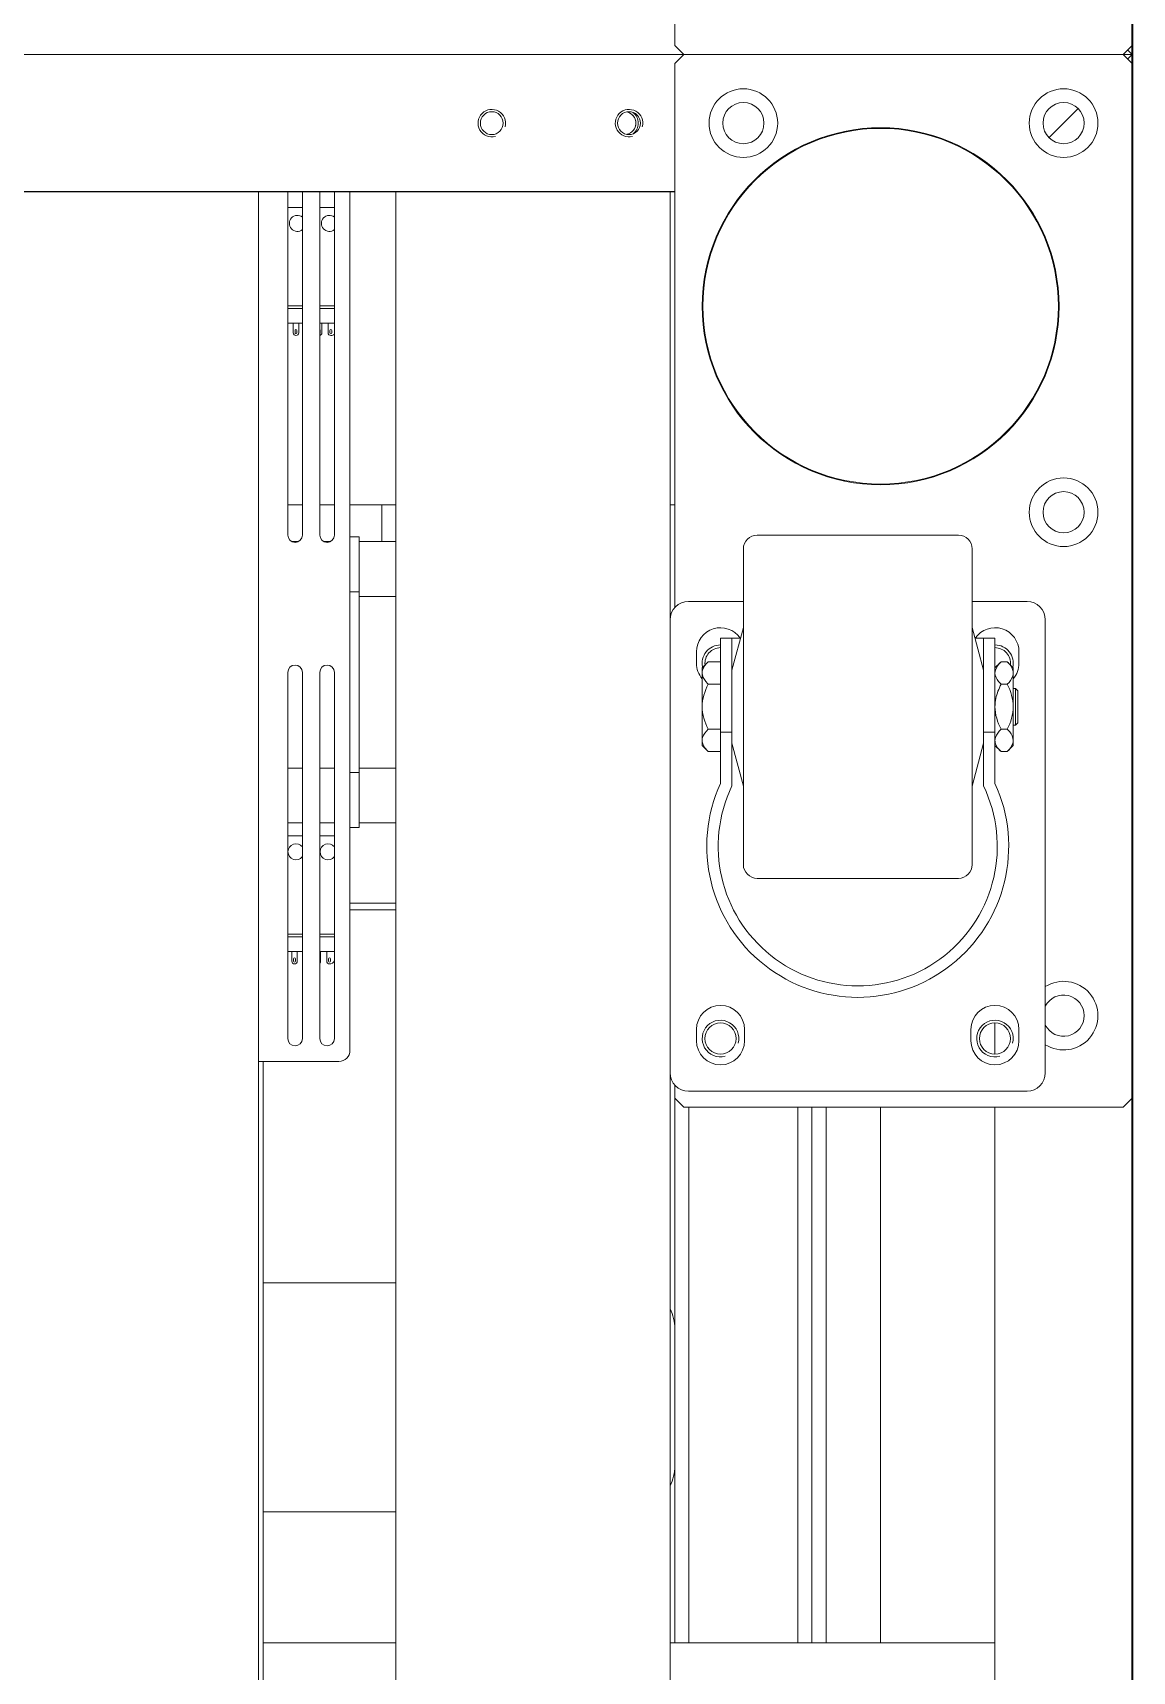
# Model space of a CAD drawing. Header units: millimetres. Extents: x -1052 to 3351, y 0 to 2015.
# Drawn here: x -205.27 to -201.72, y 1706.15 to 1711.44 of the extents above; entities that cross this region are included whole.
import ezdxf

# ---------------------------------------------------------------- set-up
doc = ezdxf.new("R2010")
doc.units = ezdxf.units.MM
for name, color, linetype, lineweight in [('60CB040C-500100SOLIDLINE！实线层', 7, 'Continuous', 18), ('_CGL01-D75-001SOLIDLINE！实线层', 7, 'Continuous', 18), ('_CGL01-D75-002SOLIDLINE！实线层', 7, 'Continuous', 18), ('_CGL01-D75-003SOLIDLINE！实线层', 7, 'Continuous', 18), ('AJCR-D78-M20-L100SOLIDLINE！实线层', 7, 'Continuous', 18), ('AM_6', 2, 'Continuous', 35), ('AM_CL', 7, 'Continuous', 15), ('HCJ_RECTANGULAR_TUSOLIDLINE！实线层', 7, 'Continuous', 18), ('ISO4762-M6X20-8_8SOLIDLINE！实线层', 7, 'Continuous', 18), ('QJ_P_6_60X30_L_133SOLIDLINE！实线层', 7, 'Continuous', 18), ('QJ_RECTANGULAR_TUBSOLIDLINE！实线层', 7, 'Continuous', 18), ('QZDB-1-2SOLIDLINE！实线层', 7, 'Continuous', 18), ('QZDB-6-1ASOLIDLINE！实线层', 7, 'Continuous', 18), ('QZDB-6-1SOLIDLINE！实线层', 7, 'Continuous', 18), ('QZDBHC-2-1-LSOLIDLINE！实线层', 7, 'Continuous', 18), ('QZDBHC-2-3SOLIDLINE！实线层', 7, 'Continuous', 18), ('QZDBHC-2-4-LSOLIDLINE！实线层', 7, 'Continuous', 18), ('QZDLD-10SOLIDLINE！实线层', 7, 'Continuous', 18), ('QZDLD-1SOLIDLINE！实线层', 7, 'Continuous', 18), ('QZDLD-7SOLIDLINE！实线层', 7, 'Continuous', 18), ('SENSOR_EE-SX674SOLIDLINE！实线层', 7, 'Continuous', 18)]:
    doc.layers.add(name, color=color, linetype=linetype, lineweight=lineweight)
doc.layers.add('@ New Renovation', color=7, linetype='Continuous')

# ---------------------------------------------------------------- blocks, each defined once
blk = doc.blocks.new('*X870')
at = {"layer": '60CB040C-500100SOLIDLINE！实线层', "color": 7, "linetype": 'Continuous'}
for p, q in [((-2812.18, -461.1), (-2812.18, -464.3)), ((-2800.18, -461.1), (-2800.18, -464.3)), ((-2861.68, -463.48), (-2861.68, -461.93)), ((-2861.68, -470.48), (-2861.68, -468.93)), ((-2812.18, -468.1), (-2812.18, -471.3)), ((-2800.18, -468.1), (-2800.18, -471.3)), ((-2862.68, -476.7), (-2862.68, -474.7)), ((-2850.68, -476.7), (-2850.68, -474.7)), ((-2811.18, -474.7), (-2811.18, -476.7)), ((-2799.18, -474.7), (-2799.18, -476.7)), ((-2799.18, -476.7), (-2862.68, -476.7)), ((-2861.68, -484.7), (-2861.68, -476.7)), ((-2849.68, -484.7), (-2849.68, -476.7)), ((-2812.18, -476.7), (-2812.18, -484.7)), ((-2800.18, -476.7), (-2800.18, -484.7)), ((-2861.68, -481.7), (-2869.68, -481.7))]:
    blk.add_line(p, q, dxfattribs=at)
at = {"layer": '@ New Renovation', "color": 0, "linetype": 'Continuous'}
blk.add_line((-2938.08, -545.7), (-2938.08, 1014.3), dxfattribs=at)
at = {"layer": '_CGL01-D75-001SOLIDLINE！实线层', "color": 7, "linetype": 'Continuous'}
for p, q in [((-2833.58, -558.2), (-2842.91, -560.7)), ((-2817.58, -558.2), (-2808.25, -560.7)), ((-2791.08, -560.7), (-2860.08, -560.7)), ((-2863.08, -607.7), (-2863.08, -563.7)), ((-2788.08, -607.7), (-2788.08, -563.7)), ((-2860.08, -610.7), (-2791.08, -610.7)), ((-2833.58, -613.2), (-2842.91, -610.7)), ((-2817.58, -613.2), (-2808.25, -610.7))]:
    blk.add_line(p, q, dxfattribs=at)
for centre, start, end in [((-2860.08, -563.7), 90, 180), ((-2791.08, -563.7), 0, 90), ((-2860.08, -607.7), 180, 270), ((-2791.08, -607.7), 270, 0)]:
    blk.add_arc(centre, 3, start, end, dxfattribs=at)
at = {"layer": '_CGL01-D75-002SOLIDLINE！实线层', "color": 7, "linetype": 'Continuous'}
for p, q in [((-2844.58, -544.7), (-2745.58, -544.7)), ((-2848.58, -560.7), (-2848.58, -548.7)), ((-2837.58, -550.45), (-2835.08, -550.45)), ((-2755.08, -550.45), (-2752.58, -550.45)), ((-2741.58, -548.7), (-2741.58, -622.7)), ((-2752.58, -560.95), (-2755.08, -560.95)), ((-2848.58, -622.7), (-2848.58, -610.7)), ((-2755.08, -610.45), (-2752.58, -610.45)), ((-2835.08, -620.95), (-2837.58, -620.95)), ((-2752.58, -620.95), (-2755.08, -620.95)), ((-2745.58, -626.7), (-2844.58, -626.7))]:
    blk.add_line(p, q, dxfattribs=at)
for centre, radius, start, end in [((-2844.58, -548.7), 4, 90, 180), ((-2745.58, -548.7), 4, 0, 90), ((-2837.58, -555.7), 5.25, 90, 235.0778), ((-2835.08, -555.7), 5.25, 49.7225, 90), ((-2755.08, -555.7), 5.25, 90, 270), ((-2752.58, -555.7), 5.25, 270, 90), ((-2837.58, -615.7), 5.25, 124.9222, 270), ((-2755.08, -615.7), 5.25, 90, 270), ((-2752.58, -615.7), 5.25, 270, 90), ((-2844.58, -622.7), 4, 180, 270), ((-2835.08, -615.7), 5.25, 270, 310.2775), ((-2745.58, -622.7), 4, 270, 0)]:
    blk.add_arc(centre, radius, start, end, dxfattribs=at)
at = {"layer": '_CGL01-D75-003SOLIDLINE！实线层', "color": 7, "linetype": 'Continuous'}
for p, q in [((-2834.08, -551.7), (-2835.4, -553.02)), ((-2835.4, -553.02), (-2835.4, -555.7)), ((-2817.08, -551.7), (-2834.08, -551.7)), ((-2830.49, -553.02), (-2830.49, -555.7)), ((-2820.67, -553.02), (-2820.67, -555.7)), ((-2817.08, -551.7), (-2815.77, -553.02)), ((-2815.77, -553.02), (-2815.77, -555.7)), ((-2808.83, -555.7), (-2840.58, -555.7)), ((-2840.58, -560.08), (-2840.58, -555.7)), ((-2808.27, -558.2), (-2840.58, -558.2)), ((-2820, -558.2), (-2820, -555.7)), ((-2840.58, -615.7), (-2840.58, -611.33)), ((-2808.27, -613.2), (-2840.58, -613.2)), ((-2808.83, -615.7), (-2840.58, -615.7)), ((-2834.08, -615.7), (-2835.4, -617.02)), ((-2820, -615.7), (-2820, -613.2)), ((-2817.08, -615.7), (-2815.77, -617.02)), ((-2835.4, -618.39), (-2835.4, -617.02)), ((-2834.08, -619.7), (-2835.4, -618.39)), ((-2830.49, -618.39), (-2830.49, -617.02)), ((-2820.67, -618.39), (-2820.67, -617.02)), ((-2817.08, -619.7), (-2815.77, -618.39)), ((-2815.77, -618.39), (-2815.77, -617.02)), ((-2834.08, -619.7), (-2817.08, -619.7)), ((-2829.58, -620.2), (-2829.58, -619.7)), ((-2829.58, -620.2), (-2821.58, -620.2)), ((-2829.08, -620.7), (-2829.58, -620.2)), ((-2829.08, -620.7), (-2822.08, -620.7)), ((-2822.08, -620.7), (-2821.58, -620.2)), ((-2821.58, -620.2), (-2821.58, -619.7))]:
    blk.add_line(p, q, dxfattribs=at)
for radius, start, end in [(33, 245.38, 114.62), (30.5, 244.3744, 115.6256)]:
    blk.add_arc((-2795.08, -585.7), radius, start, end, dxfattribs=at)
for points, knots in [([(-2832.94, -551.7), (-2833.16, -551.7), (-2834.11, -551.86), (-2834.88, -552.5), (-2835.4, -553.02)], [0, 0, 0, 0, 0.650045, 2.850755, 2.850755, 2.850755, 2.850755]), ([(-2830.49, -553.02), (-2830.67, -552.83), (-2831.35, -552.2), (-2832.27, -551.7), (-2832.94, -551.7)], [0, 0, 0, 0, 0.795219, 2.844235, 2.844235, 2.844235, 2.844235]), ([(-2818.22, -551.7), (-2818.43, -551.7), (-2819.38, -551.86), (-2820.16, -552.5), (-2820.67, -553.02)], [0, 0, 0, 0, 0.650045, 2.850755, 2.850755, 2.850755, 2.850755]), ([(-2815.77, -553.02), (-2815.88, -552.91), (-2816.31, -552.5), (-2816.8, -552.13), (-2817.2, -551.95)], [0, 0, 0, 0, 0.477747, 1.797575, 1.797575, 1.797575, 1.797575]), ([(-2832.94, -615.7), (-2833.16, -615.7), (-2834.11, -615.86), (-2834.88, -616.5), (-2835.4, -617.02)], [0, 0, 0, 0, 0.650045, 2.850755, 2.850755, 2.850755, 2.850755]), ([(-2830.49, -617.02), (-2830.67, -616.83), (-2831.35, -616.2), (-2832.27, -615.7), (-2832.94, -615.7)], [0, 0, 0, 0, 0.795219, 2.844235, 2.844235, 2.844235, 2.844235]), ([(-2818.22, -615.7), (-2818.43, -615.7), (-2819.38, -615.86), (-2820.16, -616.5), (-2820.67, -617.02)], [0, 0, 0, 0, 0.650045, 2.850755, 2.850755, 2.850755, 2.850755]), ([(-2835.4, -618.39), (-2835.28, -618.5), (-2834.85, -618.91), (-2834.36, -619.28), (-2833.96, -619.46)], [0, 0, 0, 0, 0.477747, 1.797575, 1.797575, 1.797575, 1.797575]), ([(-2832.94, -619.7), (-2832.73, -619.7), (-2831.78, -619.55), (-2831, -618.91), (-2830.49, -618.39)], [0, 0, 0, 0, 0.650045, 2.850755, 2.850755, 2.850755, 2.850755]), ([(-2820.67, -618.39), (-2820.49, -618.58), (-2819.81, -619.21), (-2818.9, -619.7), (-2818.22, -619.7)], [0, 0, 0, 0, 0.795219, 2.844235, 2.844235, 2.844235, 2.844235]), ([(-2818.22, -619.7), (-2818, -619.7), (-2817.06, -619.55), (-2816.28, -618.91), (-2815.77, -618.39)], [0, 0, 0, 0, 0.650045, 2.850755, 2.850755, 2.850755, 2.850755]), ([(-2815.77, -617.02), (-2815.88, -616.91), (-2816.31, -616.5), (-2816.8, -616.13), (-2817.2, -615.95)], [0, 0, 0, 0, 0.477747, 1.797575, 1.797575, 1.797575, 1.797575])]:
    blk.add_open_spline(points, degree=3, knots=knots, dxfattribs=at)
for points in [[(-2825.58, -551.7), (-2827.27, -551.7), (-2828.97, -552.26), (-2830.49, -553.02)], [(-2820.67, -553.02), (-2822.19, -552.26), (-2823.89, -551.7), (-2825.58, -551.7)], [(-2817.2, -551.95), (-2817.51, -551.8), (-2817.87, -551.7), (-2818.22, -551.7)], [(-2825.58, -615.7), (-2826.19, -615.7), (-2826.79, -615.77), (-2827.39, -615.89)], [(-2820.67, -617.02), (-2822.19, -616.26), (-2823.89, -615.7), (-2825.58, -615.7)], [(-2817.2, -615.95), (-2817.51, -615.8), (-2817.87, -615.7), (-2818.22, -615.7)], [(-2827.39, -615.89), (-2828.46, -616.12), (-2829.5, -616.53), (-2830.49, -617.02)], [(-2830.49, -618.39), (-2828.97, -619.15), (-2827.27, -619.7), (-2825.58, -619.7)], [(-2825.58, -619.7), (-2823.89, -619.7), (-2822.19, -619.15), (-2820.67, -618.39)], [(-2833.96, -619.46), (-2833.65, -619.61), (-2833.29, -619.7), (-2832.94, -619.7)]]:
    blk.add_open_spline(points, degree=3, dxfattribs=at)
at = {"layer": 'AJCR-D78-M20-L100SOLIDLINE！实线层', "color": 7, "linetype": 'Continuous'}
for radius in [39, 38.85]:
    blk.add_circle((-2913.08, -590.7), radius, dxfattribs=at)
at = {"layer": 'HCJ_RECTANGULAR_TUSOLIDLINE！实线层', "color": 7, "linetype": 'Continuous'}
for p, q in [((-2968.08, 1016.3), (-2968.08, -547.7)), ((-2968.08, -643.7), (-2968.08, -645.7)), ((-2970.08, -645.7), (-2968.08, -645.7)), ((-2969.08, -644.7), (-2968.08, -645.7)), ((-2968.08, -645.7), (-2969.08, -644.7))]:
    blk.add_line(p, q, dxfattribs=at)
at = {"layer": 'ISO4762-M6X20-8_8SOLIDLINE！实线层', "color": 7, "linetype": 'Continuous'}
for radius, start, end in [(2.5, 191.4162, 348.5878), (3, 218.5506, 321.341)]:
    blk.add_arc((-2953.08, -534.7), radius, start, end, dxfattribs=at)
at = {"layer": 'ISO4762-M6X20-8_8SOLIDLINE！实线层', "color": 3, "linetype": 'Continuous'}
for start, end in [(191.5654, 285), (345, 348.4452)]:
    blk.add_arc((-2953.08, -534.7), 2.5, start, end, dxfattribs=at)
at = {"layer": 'QJ_P_6_60X30_L_133SOLIDLINE！实线层', "color": 40, "linetype": 'Continuous'}
for p, q in [((-2740.08, -545.7), (-2689.68, -545.7)), ((-2659.68, -545.7), (-2621.08, -545.7)), ((-2621.08, -575.7), (-2738.08, -575.7))]:
    blk.add_line(p, q, dxfattribs=at)
at = {"layer": 'QJ_P_6_60X30_L_133SOLIDLINE！实线层', "color": 7, "linetype": 'Continuous'}
for p, q in [((-2621.08, -548.8), (-2738.08, -548.8)), ((-2621.08, -572.6), (-2738.08, -572.6)), ((-2621.08, -578.8), (-2738.08, -578.8)), ((-2621.08, -590.7), (-2738.08, -590.7))]:
    blk.add_line(p, q, dxfattribs=at)
at = {"layer": 'QJ_RECTANGULAR_TUBSOLIDLINE！实线层', "color": 7, "linetype": 'Continuous'}
for p, q in [((-2968.08, -547.7), (-2968.08, 1016.3)), ((-2938.08, -454.7), (-2364.58, -454.7)), ((-2621.08, -484.7), (-2621.08, -455.7)), ((-2621.08, -615.7), (-2621.08, -544.7)), ((-2749.68, -615.7), (-2756.48, -615.7)), ((-2364.58, -615.7), (-2738.08, -615.7)), ((-2956.25, -633.88), (-2949.91, -627.53)), ((-2956.25, -633.88), (-2949.91, -627.53)), ((-2968.08, -645.7), (-2968.08, -643.7)), ((-2968.08, -645.7), (-2967.08, -644.7)), ((-2967.08, -644.7), (-2968.08, -645.7)), ((-2966.08, -645.7), (-2968.08, -645.7)), ((-959.08, -645.7), (-2740.08, -645.7))]:
    blk.add_line(p, q, dxfattribs=at)
for centre in [(-2953.08, -505.7), (-2953.08, -535.7)]:
    blk.add_circle(centre, 2.5, dxfattribs=at)
at = {"layer": 'QJ_RECTANGULAR_TUBSOLIDLINE！实线层', "color": 3, "linetype": 'Continuous'}
for centre in [(-2953.08, -505.7), (-2953.08, -535.7)]:
    blk.add_arc(centre, 3, 345, 285, dxfattribs=at)
at = {"layer": 'QZDB-1-2SOLIDLINE！实线层', "color": 7, "linetype": 'Continuous'}
for p, q in [((-2748.08, -472.3), (-2748.08, -454.7)), ((-2863.08, -461.1), (-2938.08, -461.1)), ((-2833.08, -461.1), (-2753.08, -461.1)), ((-2938.08, -464.3), (-2863.08, -464.3)), ((-2753.08, -464.3), (-2833.08, -464.3)), ((-2863.08, -468.1), (-2938.08, -468.1)), ((-2833.08, -468.1), (-2753.08, -468.1)), ((-2938.08, -471.3), (-2863.08, -471.3)), ((-2753.08, -471.3), (-2833.08, -471.3)), ((-2750.48, -474.7), (-2938.08, -474.7))]:
    blk.add_line(p, q, dxfattribs=at)
for centre, radius, start, end in [((-2863.08, -462.7), 1.6, 270, 90), ((-2833.08, -462.7), 1.6, 90, 270), ((-2753.08, -462.7), 1.6, 270, 90), ((-2863.08, -469.7), 1.6, 270, 90), ((-2833.08, -469.7), 1.6, 90, 270), ((-2753.08, -469.7), 1.6, 270, 90), ((-2750.48, -472.3), 2.4, 270, 0)]:
    blk.add_arc(centre, radius, start, end, dxfattribs=at)
at = {"layer": 'QZDB-6-1ASOLIDLINE！实线层', "color": 7, "linetype": 'Continuous'}
for p, q in [((-2966.08, -545.7), (-2968.08, -547.7)), ((-2968.08, -547.7), (-2968.08, -643.7)), ((-2847.22, -545.7), (-2966.08, -545.7)), ((-2740.08, -545.7), (-2742.94, -545.7)), ((-2738.08, -547.7), (-2740.08, -545.7)), ((-2738.08, -643.7), (-2738.08, -547.7)), ((-2968.08, -643.7), (-2966.08, -645.7)), ((-2740.08, -645.7), (-2738.08, -643.7)), ((-2966.08, -645.7), (-2740.08, -645.7))]:
    blk.add_line(p, q, dxfattribs=at)
for centre, radius in [((-2953.08, -560.7), 7.5), ((-2753.08, -555.7), 3.4), ((-2953.08, -560.7), 4.5), ((-2753.08, -615.7), 3.4), ((-2953.08, -630.7), 7.5), ((-2953.08, -630.7), 4.5), ((-2868.08, -630.7), 7.5), ((-2868.08, -630.7), 4.5)]:
    blk.add_circle(centre, radius, dxfattribs=at)
at = {"layer": 'QZDB-6-1ASOLIDLINE！实线层', "color": 3, "linetype": 'Continuous'}
for centre, start, end in [((-2835.08, -555.7), 77.0305, 180), ((-2753.08, -555.7), 345, 285), ((-2753.08, -615.7), 345, 285), ((-2835.08, -615.7), 180, 282.9721)]:
    blk.add_arc(centre, 4, start, end, dxfattribs=at)
at = {"layer": 'QZDB-6-1ASOLIDLINE！实线层', "color": 7, "linetype": 'Continuous'}
for centre, radius, start, end in [((-2835.08, -555.7), 3.4, 83.7529, 180), ((-2835.08, -615.7), 3.4, 180, 276.2471), ((-2758.08, -630.7), 7.5, 147.7194, 32.2806), ((-2758.08, -630.7), 4.5, 117.0028, 62.9972)]:
    blk.add_arc(centre, radius, start, end, dxfattribs=at)
at = {"layer": 'QZDB-6-1SOLIDLINE！实线层', "color": 7, "linetype": 'Continuous'}
for p, q in [((-3091.27, -545.7), (-2970.08, -545.7)), ((-2970.08, -545.7), (-2968.08, -547.7)), ((-2968.08, -547.7), (-2968.08, -643.7)), ((-2968.08, -643.7), (-2970.08, -645.7)), ((-2970.08, -645.7), (-3196.08, -645.7))]:
    blk.add_line(p, q, dxfattribs=at)
at = {"layer": 'QZDBHC-2-1-LSOLIDLINE！实线层', "color": 7, "linetype": 'Continuous'}
blk.add_line((-2569.68, -455.7), (-2748.08, -455.7), dxfattribs=at)
at = {"layer": 'QZDBHC-2-3SOLIDLINE！实线层', "color": 7, "linetype": 'Continuous'}
for p, q in [((-2938.08, -484.7), (-2364.58, -484.7)), ((-2938.08, -544.7), (-2844.58, -544.7)), ((-2745.58, -544.7), (-2364.58, -544.7))]:
    blk.add_line(p, q, dxfattribs=at)
at = {"layer": 'QZDBHC-2-4-LSOLIDLINE！实线层', "color": 7, "linetype": 'Continuous'}
for p, q in [((-2699.68, -455.7), (-2699.68, -484.7)), ((-2649.68, -484.7), (-2649.68, -455.7)), ((-2689.68, -545.7), (-2659.68, -545.7))]:
    blk.add_line(p, q, dxfattribs=at)
for centre, start, end in [((-2689.68, -535.7), 244.165, 270), ((-2659.68, -535.7), 270, 295.835)]:
    blk.add_arc(centre, 10, start, end, dxfattribs=at)
at = {"layer": 'QZDLD-10SOLIDLINE！实线层', "color": 7, "linetype": 'Continuous'}
for p, q in [((-2782.68, -484.7), (-2782.68, -474.7)), ((-2781.18, -484.7), (-2781.18, -474.7))]:
    blk.add_line(p, q, dxfattribs=at)
at = {"layer": 'QZDLD-1SOLIDLINE！实线层', "color": 7, "linetype": 'Continuous'}
for p, q in [((-2869.68, -464.3), (-2869.68, -461.1)), ((-2869.68, -471.3), (-2869.68, -468.1)), ((-2869.68, -484.7), (-2869.68, -474.7)), ((-2869.68, -545.7), (-2869.68, -544.7))]:
    blk.add_line(p, q, dxfattribs=at)
at = {"layer": 'QZDLD-7SOLIDLINE！实线层', "color": 7, "linetype": 'Continuous'}
blk.add_line((-2869.68, -544.7), (-2869.68, -545.7), dxfattribs=at)
at = {"layer": 'SENSOR_EE-SX674SOLIDLINE！实线层', "color": 7, "linetype": 'Continuous'}
for p, q in [((-2934.68, -464.3), (-2934.68, -461.1)), ((-2913.18, -464.3), (-2913.18, -461.1)), ((-2912.58, -464.3), (-2912.58, -461.1)), ((-2909.38, -464.3), (-2909.38, -461.1)), ((-2797.38, -464.3), (-2797.38, -461.1)), ((-2775.88, -464.3), (-2775.88, -461.1)), ((-2775.28, -464.3), (-2775.28, -461.1)), ((-2772.08, -464.3), (-2772.08, -461.1)), ((-2907.28, -462.29), (-2909.38, -462.29)), ((-2909.38, -463.49), (-2907.28, -463.49)), ((-2907.78, -462.69), (-2907.28, -462.69)), ((-2907.28, -463.09), (-2907.78, -463.09)), ((-2769.98, -461.99), (-2772.08, -461.99)), ((-2772.08, -463.19), (-2769.98, -463.19)), ((-2770.48, -462.39), (-2769.98, -462.39)), ((-2769.98, -462.79), (-2770.48, -462.79)), ((-2934.68, -471.3), (-2934.68, -468.1)), ((-2913.18, -471.3), (-2913.18, -468.1)), ((-2912.58, -471.3), (-2912.58, -468.1)), ((-2909.38, -471.3), (-2909.38, -468.1)), ((-2909.38, -468.57), (-2907.28, -468.57)), ((-2907.28, -468.17), (-2907.78, -468.17)), ((-2797.38, -471.3), (-2797.38, -468.1)), ((-2775.88, -471.3), (-2775.88, -468.1)), ((-2775.28, -471.3), (-2775.28, -468.1)), ((-2772.08, -471.3), (-2772.08, -468.1)), ((-2772.08, -468.27), (-2769.98, -468.27)), ((-2907.28, -469.91), (-2909.38, -469.91)), ((-2907.78, -470.31), (-2907.28, -470.31)), ((-2907.28, -470.71), (-2907.78, -470.71)), ((-2769.98, -469.61), (-2772.08, -469.61)), ((-2770.48, -470.01), (-2769.98, -470.01)), ((-2769.98, -470.41), (-2770.48, -470.41))]:
    blk.add_line(p, q, dxfattribs=at)
for centre, radius, start, end in [((-2931.18, -463.2), 1.75, 321.0407, 218.9593), ((-2793.88, -462.9), 1.75, 306.7795, 233.2205), ((-2907.78, -462.89), 0.2, 90, 270), ((-2907.28, -462.89), 0.6, 270, 90), ((-2907.28, -462.89), 0.2, 270, 90), ((-2770.48, -462.59), 0.2, 90, 270), ((-2769.98, -462.59), 0.6, 270, 90), ((-2769.98, -462.59), 0.2, 270, 90), ((-2931.18, -470.2), 1.75, 321.0407, 218.9593), ((-2907.78, -467.97), 0.2, 220.8244, 270), ((-2907.28, -467.97), 0.6, 270, 347.4211), ((-2907.28, -467.97), 0.2, 270, 319.1756), ((-2793.88, -469.9), 1.75, 306.7795, 233.2205), ((-2769.98, -467.67), 0.6, 270, 314.1359), ((-2907.78, -470.51), 0.2, 90, 270), ((-2907.28, -470.51), 0.6, 0, 90), ((-2907.28, -470.51), 0.2, 270, 90), ((-2907.88, -470.51), 1.2, 318.7618, 0), ((-2770.48, -470.21), 0.2, 90, 270), ((-2770.58, -470.21), 1.2, 294.6153, 0), ((-2769.98, -470.21), 0.6, 0, 90), ((-2769.98, -470.21), 0.2, 270, 90)]:
    blk.add_arc(centre, radius, start, end, dxfattribs=at)
blk = doc.blocks.new('1111')
at = {"layer": '@ New Renovation', "color": 0, "xscale": -1.000000000000001, "rotation": 90}
blk.add_blockref('*X870', (742235.8, 28062.85), dxfattribs=at)

msp = doc.modelspace()

# ---------------------------------------------------------------- linework, layer by layer
at = {"layer": 'AM_6'}
msp.add_lwpolyline([(-231.3015, 1743.7372), (-201.7178, 1743.7372), (-201.7178, 1665.6364), (-231.3015, 1665.6364)], close=True, dxfattribs=at)

# ---------------------------------------------------------------- block references
at = {"layer": 'AM_CL', "xscale": 0.01479181789831161, "yscale": 0.01479181789831161, "zscale": 0.01479181789831161}
msp.add_blockref('1111', (-11190.2858, 1252.3689), dxfattribs=at)

doc.saveas('drawing.dxf')
